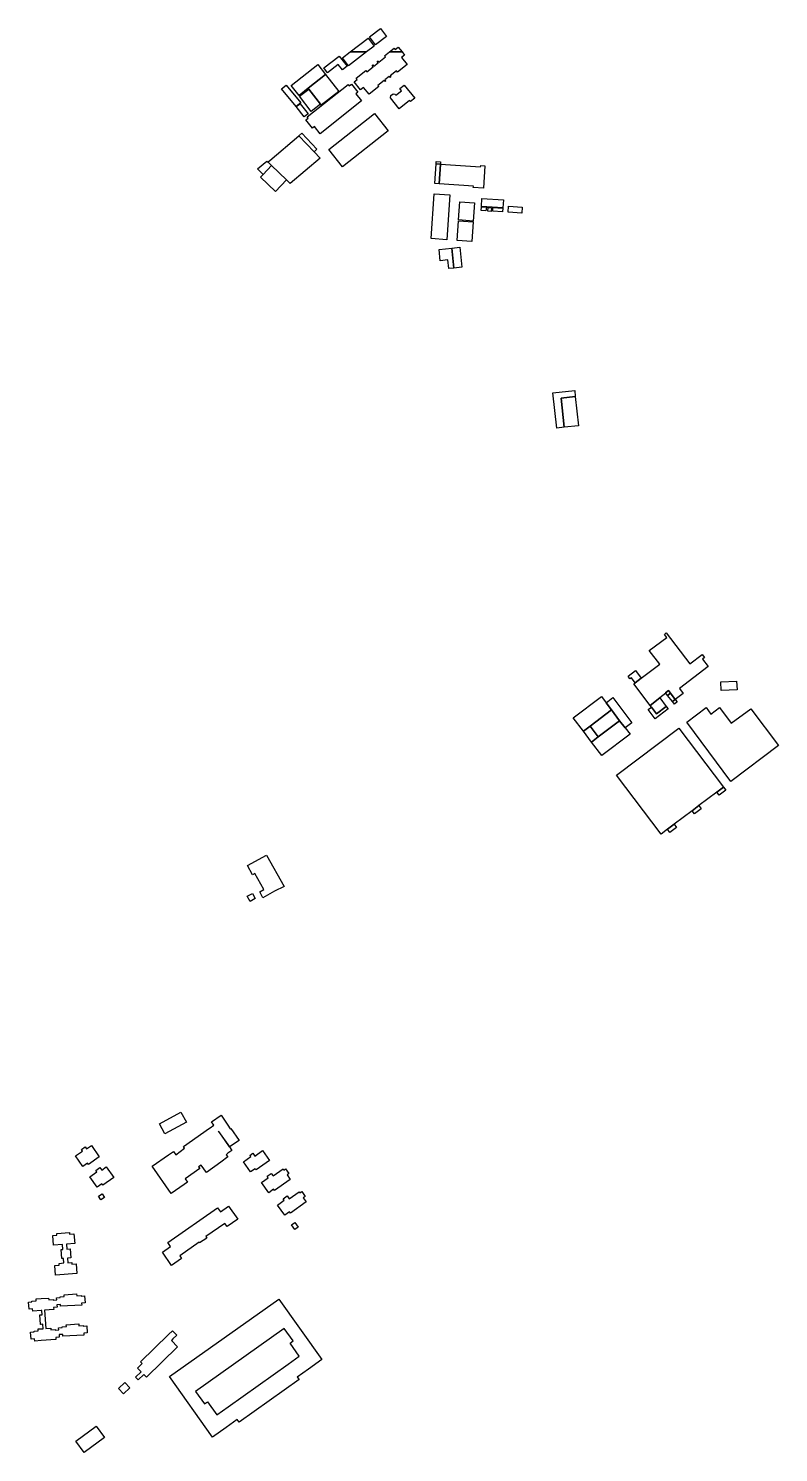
# Model space of a CAD drawing. Header units: inches. Extents: x 115987 to 116762, y 150052 to 151524.
import ezdxf

# ---------------------------------------------------------------- set-up
doc = ezdxf.new("R2010")
doc.units = ezdxf.units.IN
doc.header["$MEASUREMENT"] = 0
doc.layers.add('OffcialBuilding', color=7, linetype='Continuous')

msp = doc.modelspace()

# ---------------------------------------------------------------- linework, layer by layer
at = {"layer": 'OffcialBuilding'}
for points in [[(116345.6, 151507.3), (116339.3, 151515.6), (116350.7, 151524.3), (116356.9, 151516.1)], [(116336.3, 151500), (116317.7, 151485.6), (116311.3, 151493.8), (116319.3, 151500)], [(116319.3, 151500), (116337.8, 151514.3), (116344.2, 151506.1), (116336.3, 151500)], [(116361.5, 151474.1), (116360.7, 151473.5), (116359.8, 151474.7), (116355.1, 151471.1), (116356.2, 151470), (116355.4, 151469.3), (116354.4, 151470.5), (116347.9, 151465.2), (116349, 151464.1), (116339, 151456.2), (116333.2, 151463.2), (116330.1, 151460.8), (116323.5, 151469.2), (116326.6, 151471.6), (116325.6, 151472.9), (116335.4, 151480.7), (116336.4, 151479.4), (116343.1, 151484.7), (116342.1, 151486), (116342.9, 151486.6), (116343.9, 151485.3), (116348.4, 151488.9), (116347.4, 151490.1), (116348.2, 151490.7), (116349.1, 151489.5), (116355.9, 151494.8), (116354.9, 151496.1), (116359.9, 151500), (116373, 151500), (116375.6, 151496.7), (116372.4, 151494.2), (116378.2, 151487.1), (116368.2, 151479.2), (116367.3, 151480.4), (116360.6, 151475.3)], [(116373, 151500), (116359.9, 151500), (116364.8, 151503.9), (116365.8, 151502.6), (116368.9, 151505.1)], [(116258.5, 151465.4), (116285.9, 151486.9), (116293.9, 151476.7), (116293.9, 151476.7), (116275.9, 151462.5), (116275.8, 151462.5), (116275.9, 151462.4), (116266.6, 151455.1)], [(116316.1, 151485.2), (116311.3, 151481.5), (116307.1, 151487), (116296, 151478.5), (116292.2, 151483.5), (116308, 151495.7)], [(116307.5, 151459), (116289.5, 151444.8), (116288.7, 151445.9), (116276.5, 151461.6), (116275.9, 151462.4), (116275.8, 151462.5), (116293.9, 151476.7)], [(116248.5, 151461.8), (116253.1, 151465.6), (116268.3, 151447.3), (116263.7, 151443.5)], [(116279.2, 151438.5), (116267, 151454.2), (116276.5, 151461.6), (116288.7, 151445.9)], [(116273.7, 151429.7), (116275.9, 151431.4), (116274.8, 151432.8), (116317.3, 151466.5), (116318.4, 151465), (116320.6, 151466.8), (116327.3, 151458.3), (116325.2, 151456.6), (116330.9, 151449.4), (116288.3, 151415.5), (116282.5, 151422.9), (116280.4, 151421.2)], [(116361.1, 151452.4), (116361.3, 151454.8), (116363.8, 151456.8), (116365.6, 151456.2), (116366.5, 151455.2), (116372.5, 151459.9), (116370.7, 151462.2), (116375.2, 151465.7), (116386, 151452.2), (116381.7, 151448.7), (116380.7, 151449.9), (116370.1, 151441.3)], [(116263.7, 151443.5), (116267.6, 151446.5), (116275.8, 151436), (116271.8, 151433)], [(116358.7, 151418.4), (116311.4, 151381.1), (116297.2, 151399.1), (116344.5, 151436.4)], [(116282.1, 151396.8), (116288.4, 151390.2), (116257.5, 151364), (116253.7, 151367.7), (116238.1, 151382.5), (116234.5, 151385.9), (116235.1, 151386.6), (116236.2, 151387.7), (116266.2, 151413.3)], [(116282.1, 151396.8), (116266.2, 151413.3), (116269.3, 151415.9), (116285, 151399.6)], [(116229.5, 151373.4), (116223.6, 151379), (116233.2, 151387.1), (116234.5, 151385.9), (116238.1, 151382.5)], [(116242.3, 151355.7), (116226.8, 151370.5), (116229.5, 151373.4), (116238.1, 151382.5), (116253.7, 151367.7)], [(116411.2, 151363.6), (116406.7, 151364), (116408.1, 151384.4), (116412.6, 151384.1)], [(116412.6, 151384.1), (116408.1, 151384.4), (116408.3, 151386.8), (116412.8, 151386.5)], [(116411.2, 151363.6), (116412.6, 151384.1), (116454.1, 151381.2), (116454.2, 151382.6), (116458.6, 151382.3), (116457, 151359), (116446.6, 151359.7), (116446.7, 151361.2)], [(116419.3, 151305.9), (116403, 151307), (116406.2, 151353.2), (116422.5, 151352.1)], [(116446.6, 151325.2), (116431.2, 151326.3), (116432.6, 151345.1), (116447.9, 151344)], [(116454.6, 151335.9), (116454.9, 151339.9), (116460.1, 151339.5), (116459.7, 151335.6)], [(116455.5, 151348.6), (116477.8, 151347), (116477.2, 151338.7), (116454.9, 151340.3)], [(116465.3, 151338.8), (116465, 151335.2), (116461.6, 151335.5), (116461.8, 151339)], [(116477.2, 151338.4), (116476.9, 151334.7), (116466.6, 151335.4), (116466.9, 151339.1)], [(116496.7, 151333.3), (116482.6, 151334.4), (116483, 151340.6), (116497.1, 151339.5)], [(116446.5, 151324.3), (116445.1, 151304.1), (116429.8, 151305.1), (116431.2, 151325.4)], [(116424.3, 151297.1), (116426.5, 151276.6), (116421.3, 151276.1), (116420.4, 151285), (116412.4, 151284.1), (116411.2, 151295.7)], [(116432.5, 151298), (116434.8, 151277.5), (116426.5, 151276.6), (116424.3, 151297.1)], [(116551.8, 151143.7), (116537.3, 151142.1), (116540.6, 151111.9), (116532.8, 151111), (116528.8, 151147.4), (116551.4, 151149.9)], [(116551.8, 151143.7), (116555.2, 151113.5), (116540.6, 151111.9), (116537.3, 151142.1)], [(116645.3, 150837.4), (116645.6, 150836.9), (116639.2, 150832.1), (116629.2, 150824.4), (116612.4, 150846.6), (116614, 150847.8), (116620.2, 150852.5), (116639.2, 150867), (116628.4, 150881.2), (116646.5, 150894.5), (116644, 150897.8), (116646, 150899.3), (116670.4, 150867.4), (116683.1, 150877.1), (116685.6, 150873.8), (116683.5, 150872.3), (116689.3, 150864.7), (116659.5, 150841.9), (116663.4, 150836.7), (116655.3, 150830.5), (116650.4, 150836.9), (116650.5, 150837), (116648.4, 150839.8)], [(116608.4, 150851.8), (116606.5, 150854.5), (116614.2, 150860.4), (116620.2, 150852.5), (116614, 150847.8), (116610, 150853)], [(116647.4, 150834.6), (116645.6, 150836.9), (116645.3, 150837.4), (116648.4, 150839.8), (116650.5, 150837), (116650.4, 150836.9)], [(116718.7, 150849.4), (116719.1, 150840.4), (116702.6, 150839.7), (116702.2, 150848.7)], [(116560.3, 150797.6), (116549.7, 150811.5), (116578.9, 150833.7), (116583.8, 150827.1), (116589.4, 150819.7), (116567.2, 150802.9)], [(116610.5, 150806.4), (116603.5, 150801.1), (116597.8, 150808.6), (116589.4, 150819.7), (116583.8, 150827.1), (116590.9, 150832.4)], [(116630.6, 150822.6), (116635.9, 150815.6), (116645.9, 150823.3), (116647.9, 150820.8), (116634.5, 150810.6), (116627.2, 150820)], [(116635.9, 150815.6), (116630.6, 150822.6), (116629.2, 150824.4), (116639.2, 150832.1), (116645.9, 150823.3)], [(116652.4, 150828.3), (116647.4, 150834.6), (116650.4, 150836.9), (116655.3, 150830.5)], [(116654.4, 150825.7), (116652.4, 150828.3), (116655.3, 150830.5), (116657.3, 150828)], [(116575.6, 150791.8), (116567.2, 150802.9), (116589.4, 150819.7), (116597.8, 150808.6)], [(116568.6, 150786.5), (116575.6, 150791.8), (116597.8, 150808.6), (116603.5, 150801.1), (116608.5, 150794.5), (116579.4, 150772.5)], [(116761.9, 150782.8), (116712.8, 150745.7), (116667.1, 150807.1), (116687.1, 150822.2), (116692.1, 150815.5), (116700.9, 150822.2), (116713.2, 150805.9), (116733.2, 150820.9)], [(116567.2, 150802.9), (116575.6, 150791.8), (116568.6, 150786.5), (116560.3, 150797.6)], [(116640.6, 150691.3), (116594.6, 150752.4), (116659, 150801), (116705.1, 150739.9), (116698.3, 150734.8), (116679.7, 150720.8), (116672.7, 150715.5), (116654.2, 150701.6), (116647.2, 150696.3)], [(116700.8, 150731.5), (116698.3, 150734.8), (116705.1, 150739.9), (116707.6, 150736.6)], [(116675.2, 150712.2), (116672.7, 150715.5), (116679.7, 150720.8), (116682.2, 150717.5)], [(116649.7, 150693), (116647.2, 150696.3), (116654.2, 150701.6), (116656.7, 150698.2)], [(116233, 150669.7), (116251, 150637.3), (116241.3, 150632.2), (116229.2, 150625.6), (116225.9, 150631.6), (116230.1, 150633.9), (116220.9, 150650.6), (116218.6, 150649.3), (116213.3, 150658.9)], [(116221.1, 150624.8), (116215.9, 150621.8), (116212.9, 150627), (116218.3, 150630)], [(116194.6, 150367.9), (116186.3, 150379.9), (116183.4, 150384.1), (116183.4, 150384), (116194.6, 150367.9), (116197.2, 150364.1), (116193.1, 150361.3), (116191.3, 150359.9), (116193, 150357.5), (116185.8, 150352.3), (116170.9, 150341.5), (116165.4, 150349.2), (116162.8, 150347.3), (116164, 150345.5), (116149, 150335), (116151.3, 150331.6), (116147.7, 150329.1), (116134.4, 150319.9), (116114.8, 150348.1), (116131.7, 150359.8), (116136.7, 150363.3), (116139.2, 150359.9), (116148.3, 150366.7), (116147.1, 150368.3), (116174.1, 150387.2), (116174.8, 150387.7), (116174.8, 150387.8), (116178.4, 150390.3), (116176, 150394), (116186.1, 150400.8), (116191, 150393.5), (116190.8, 150393.4), (116192.8, 150390.5), (116195.5, 150386.6), (116196.1, 150387), (116204.5, 150374.7), (116195.8, 150368.7)], [(116122.2, 150391.8), (116144.4, 150403.9), (116150.1, 150393.5), (116127.9, 150381.5)], [(116051.9, 150369.4), (116060, 150357.6), (116048.8, 150349.9), (116047.9, 150351.2), (116043, 150347.8), (116035.6, 150358.7), (116042.7, 150363.6), (116041.6, 150365.2), (116045.6, 150368), (116046.9, 150366)], [(116235.9, 150353.8), (116222.2, 150344.1), (116221.3, 150345.4), (116216.5, 150342), (116209.1, 150352.5), (116216.6, 150357.9), (116215.6, 150359.2), (116218.8, 150361.5), (116220.8, 150358.5), (116228.7, 150364.1)], [(116067.3, 150347.2), (116075, 150336.3), (116063.8, 150328.4), (116062.8, 150329.7), (116057.9, 150326.2), (116050.3, 150337), (116057.6, 150342.2), (116056.7, 150343.6), (116060.8, 150346.5), (116062.6, 150343.8)], [(116257.5, 150334.3), (116241.2, 150322.8), (116240.3, 150324.1), (116235.2, 150320.5), (116227.7, 150331.2), (116234.7, 150336.1), (116233.6, 150337.6), (116237.8, 150340.5), (116239.7, 150337.9), (116250, 150345.1), (116250.9, 150343.9), (116252.6, 150345.2), (116256.1, 150340.3), (116254.2, 150339)], [(116065.6, 150315.6), (116061.8, 150313.1), (116059.3, 150316.9), (116063.1, 150319.4)], [(116273.8, 150311), (116257.6, 150299.5), (116256.7, 150300.8), (116251.7, 150297.3), (116244.2, 150307.8), (116251.2, 150312.8), (116250.2, 150314.3), (116254.3, 150317.3), (116256.4, 150314.4), (116266.5, 150321.5), (116267.4, 150320.3), (116269.4, 150321.7), (116272.8, 150316.8), (116270.7, 150315.3)], [(116193.8, 150306.7), (116203.3, 150293.1), (116192.4, 150285.5), (116190, 150288.9), (116170.2, 150275.2), (116171.1, 150273.7), (116163.5, 150268.8), (116163.2, 150269.3), (116143.3, 150255.4), (116145.2, 150252.6), (116134.9, 150245.4), (116125.3, 150259.2), (116133.6, 150265), (116130.8, 150269.1), (116182.4, 150305), (116185.4, 150300.8)], [(116029.3, 150279.5), (116029.4, 150277.6), (116033.9, 150277.9), (116034.7, 150267.9), (116026.3, 150267.2), (116026.6, 150262.3), (116030.1, 150262.6), (116030.8, 150253.2), (116027.4, 150253), (116027.7, 150248.2), (116031.6, 150248.5), (116031.7, 150246.6), (116036.2, 150246.9), (116037, 150236.9), (116015, 150235.2), (116014.3, 150245.4), (116018.7, 150245.7), (116018.6, 150247.5), (116023.6, 150247.9), (116023.3, 150252.7), (116021.4, 150252.5), (116020.7, 150261.8), (116022.5, 150262), (116022.2, 150266.9), (116012.7, 150266.2), (116012, 150276.3), (116016.4, 150276.7), (116016.3, 150278.5)], [(116262.3, 150289.6), (116265.6, 150284.9), (116262.2, 150282.4), (116258.8, 150287.2)], [(116036.7, 150215.9), (116036.8, 150214), (116041.3, 150214.3), (116041.4, 150213.6), (116045, 150213.8), (116045.4, 150206.8), (116041.9, 150206.5), (116042.1, 150204.3), (116020.2, 150203.1), (116020.1, 150205.1), (116016.4, 150204.8), (116016.6, 150202.2), (116012.9, 150202), (116013.1, 150199.7), (116003.4, 150199.1), (116004.8, 150180.2), (116010, 150180.6), (116010.2, 150178.7), (116014.6, 150179), (116014.6, 150178.4), (116018.3, 150178.7), (116018.1, 150180.9), (116021.8, 150181.1), (116021.8, 150181.8), (116026.1, 150182.1), (116026, 150184), (116038.9, 150184.9), (116039, 150183), (116043.5, 150183.3), (116043.5, 150182.6), (116047.1, 150182.8), (116047.6, 150175.7), (116044.1, 150175.5), (116044.3, 150173.3), (116022.4, 150172.1), (116022.3, 150174), (116018.6, 150173.8), (116018.8, 150171.2), (116015.1, 150171), (116015.3, 150168.7), (116000, 150167.7), (115993.4, 150167.2), (115993.3, 150169.5), (115989.6, 150169.3), (115989.1, 150176.5), (115992.7, 150176.7), (115992.7, 150177.5), (115997.1, 150177.8), (115997, 150179.7), (116000, 150179.9), (116002, 150180), (116001.7, 150184.5), (116000, 150184.4), (115999.5, 150184.3), (115998.7, 150194.3), (116000, 150194.4), (116001, 150194.4), (116000.7, 150198.9), (116000, 150198.8), (115991.3, 150198.2), (115991.1, 150200.5), (115987.5, 150200.3), (115987, 150207.5), (115990.5, 150207.8), (115990.5, 150208.5), (115994.9, 150208.8), (115994.8, 150210.7), (116000, 150211.1), (116007.8, 150211.6), (116008, 150209.7), (116012.4, 150210), (116012.4, 150209.4), (116016.1, 150209.7), (116015.9, 150211.9), (116019.6, 150212.1), (116019.6, 150212.9), (116023.9, 150213.1), (116023.8, 150215)], [(116245.6, 150210.6), (116290, 150148.1), (116276.2, 150138.2), (116264.6, 150130), (116266.5, 150127.4), (116204.5, 150083.4), (116202.6, 150086), (116191.1, 150077.8), (116177.2, 150067.9), (116132.8, 150130.4)], [(116141.1, 150161.3), (116108.8, 150129.9), (116106.2, 150132.6), (116100.4, 150127), (116097.7, 150129.9), (116103.5, 150135.4), (116099.7, 150139.2), (116104.5, 150143.9), (116102.8, 150145.6), (116131.7, 150174), (116135.7, 150177.9), (116140.2, 150173.3), (116136.2, 150169.4), (116134.7, 150167.9)], [(116159.6, 150115.1), (116168.8, 150102.2), (116172.1, 150104.5), (116181.7, 150091), (116193.2, 150099.2), (116255.2, 150143.3), (116266.6, 150151.6), (116257.2, 150165), (116260.5, 150167.3), (116251.3, 150180.3)], [(116085.3, 150112.6), (116080.1, 150118), (116086.5, 150124.2), (116091.7, 150118.7)], [(116065.6, 150067.4), (116044.6, 150052), (116035.9, 150063.8), (116056.9, 150079.2)]]:
    msp.add_lwpolyline(points, close=True, dxfattribs=at)

doc.saveas('drawing.dxf')
